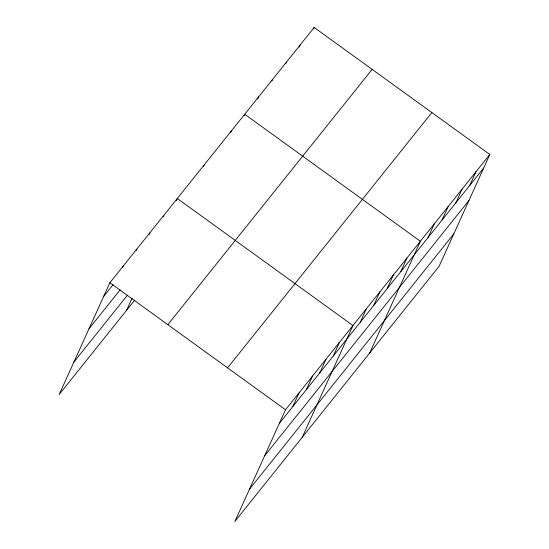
<?xml version="1.0" encoding="UTF-8"?>
<svg xmlns="http://www.w3.org/2000/svg" width="549" height="549" viewBox="0 0 549 549"><rect width="100%" height="100%" fill="white"/><g stroke="black" fill="none" stroke-linecap="round" stroke-linejoin="round"><path stroke-width="0.82" d="M489.825 154.475L285.528 409.774L234.821 521.55L439.125 266.251L489.825 154.475L314.179 27.45L109.875 282.749L59.175 394.525L134.889 299.905M122.674 267.411L123.36 265.894M136.159 250.557L136.845 249.047M149.301 234.464L149.987 232.954M163.128 216.862L163.815 215.345M126.593 310.274L132.192 297.935M176.27 200.762L177.3 198.498L352.945 325.523L302.238 437.299M203.576 166.313L204.262 164.803M230.546 132.611L231.232 131.101M244.031 115.764L244.717 114.254L420.362 241.279L369.662 353.055M257.577 99.156L258.606 96.892M271.817 81.039L272.503 79.53M285.706 63.684L286.393 62.167M299.26 47.077L300.282 44.812M313.493 28.96L314.179 27.45M292.843 406.521L299.013 392.919M306.328 389.666L312.498 376.072M319.813 372.819L325.976 359.224M333.298 355.972L339.46 342.37M360.261 322.27L366.43 308.675M373.745 305.422L379.915 291.828M387.23 288.568L393.4 274.974M400.715 271.721L406.884 258.126M428.09 237.511L434.259 223.917M441.986 220.149L448.149 206.554M455.876 202.794L462.045 189.192M469.766 185.432L475.935 171.837M103.713 296.343L113.046 284.677M89.013 328.741L120.128 289.858M73.868 362.127L127.286 295.376M167.843 324.665L372.14 69.366M227.561 367.851L431.864 112.559M279.359 423.368L483.662 168.069M264.659 455.766L468.963 200.474M249.521 489.152L453.817 233.853M109.875 282.749L285.528 409.774"/></g></svg>
